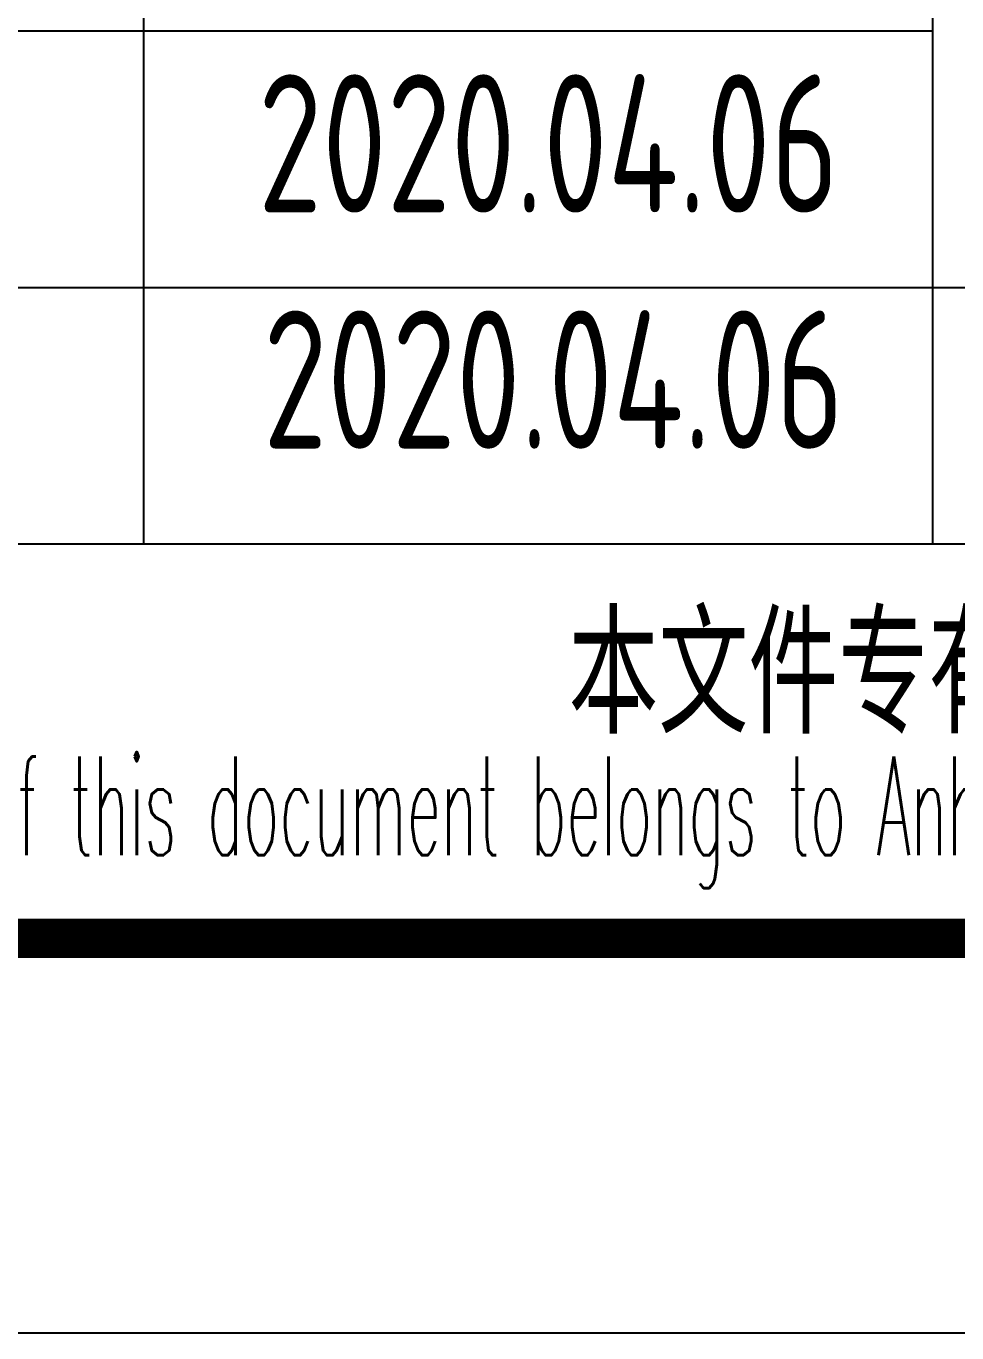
# Model space of a CAD drawing. Extents: x 5188914 to 7068445, y -542675 to 2032183.
# Drawn here: x 5237509 to 5239868, y -405398 to -402085 of the extents above; entities that cross this region are included whole.
import ezdxf
from ezdxf.enums import TextEntityAlignment as Align

# ---------------------------------------------------------------- set-up
doc = ezdxf.new("R2010")
doc.units = 0
doc.header["$LTSCALE"] = 1000
doc.header["$MEASUREMENT"] = 0
doc.layers.get('0').update_dxf_attribs({"linetype": 'CONTINUOUS'})
doc.layers.add('PUB_TITLE', color=4, linetype='CONTINUOUS')
doc.styles.add('ECEC_TQ', font='txt_l.shx', dxfattribs={"bigfont": 'hztxt_l.shx'})
doc.styles.add('sceie', font='SCEIE', dxfattribs={"width": 0.75, "bigfont": 'SCEIC'})

msp = doc.modelspace()

# ---------------------------------------------------------------- linework, layer by layer
for p, q in [((5237807.2, -403397.6), (5237807.2, -400147.6)), ((5237807.2, -403397.6), (5237807.2, -400147.6)), ((5239807.2, -403397.6), (5239807.2, -400147.6)), ((5239807.2, -403397.6), (5239807.2, -400147.6)), ((5234307.2, -402097.6), (5239807.2, -402097.6)), ((5234307.2, -402747.6), (5239807.2, -402747.6)), ((5239807.2, -402747.6), (5252307.2, -402747.6)), ((5234307.2, -403397.6), (5252307.2, -403397.6)), ((5234307.2, -404397.6), (5252307.2, -404397.6))]:
    msp.add_line(p, q)
at = {"layer": 'PUB_TITLE', "color": 4}
msp.add_lwpolyline([(5193907.2, -405397.6), (5253307.2, -405397.6), (5253307.2, -363397.6), (5193907.2, -363397.6)], close=True, dxfattribs=at)
at = {"layer": 'PUB_TITLE', "color": 4, "const_width": 100}
msp.add_lwpolyline([(5196407.2, -404397.6), (5252307.2, -404397.6), (5252307.2, -364397.6), (5196407.2, -364397.6)], close=True, dxfattribs=at)

# ---------------------------------------------------------------- texts
for s, height, style, width, p in [('本文件专有权属安徽华东化工医药工程有限责任公司所有,未经许可不得复制或转让给第三方', 300, 'sceie', 0.8, (5243478.3, -403746.5)), ('The proprietary right of this document belongs to Anhui Huadong Chemical And Medical Engineering  Co.,Ltd.  and any replication or transfer to the 3rd. side is forbidden without its permission. ', 250, 'ECEC_TQ', 0.45, (5243307.2, -404097.6))]:
    msp.add_text(s, height=height, dxfattribs=dict(style=style, width=width)).set_placement(p, align=Align.MIDDLE)
at = {"style": 'sceie', "width": 0.8}
for p in [(5238832.6, -402382.2), (5238845.6, -402980.7)]:
    msp.add_attdef('2020.04.06', text='200320-02-040', height=350, dxfattribs=at).set_placement(p, align=Align.MIDDLE)

doc.saveas('drawing.dxf')
